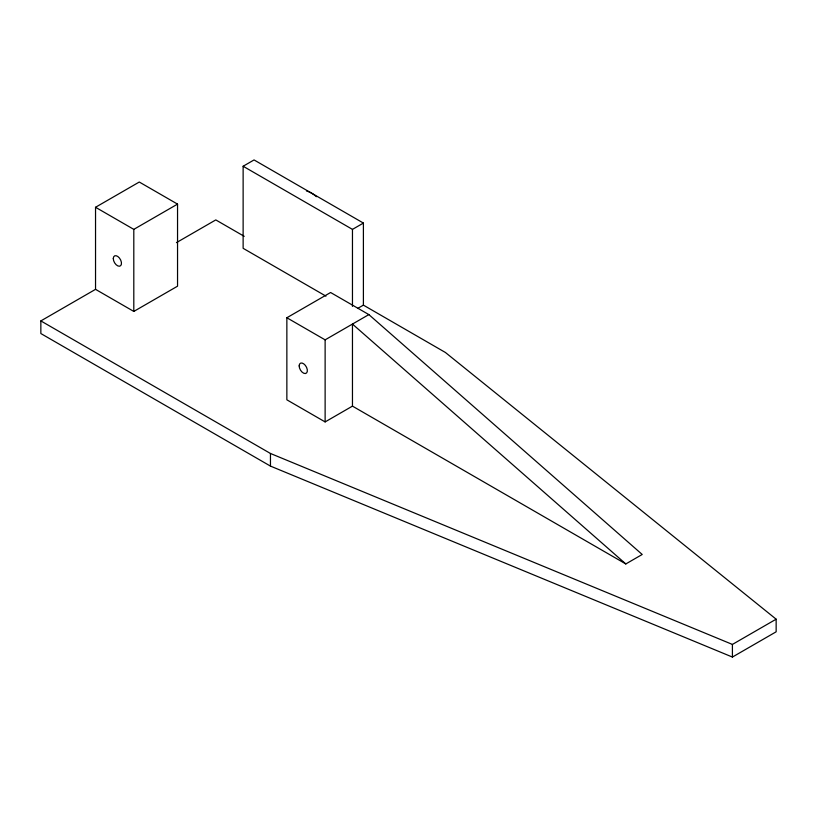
<?xml version="1.0" encoding="UTF-8"?>
<svg xmlns="http://www.w3.org/2000/svg" width="817" height="817" viewBox="0 0 817 817"><rect width="100%" height="100%" fill="white"/><g stroke="black" fill="none" stroke-linecap="round" stroke-linejoin="round"><path stroke-width="1.23" d="M95.538 289.341L95.538 207.273L139.278 182.028L177.544 204.117L177.544 286.185L133.804 311.43L95.538 289.341L40.85 320.918L40.85 333.54L270.458 466.098L732.41 657.062L776.15 631.807L776.15 619.184L445.398 352.474L363.402 305.129L357.928 308.285M95.538 207.273L133.804 229.373L177.544 204.117M325.963 296.142L243.129 248.317L243.129 166.249L254.056 159.938L363.402 223.072L363.402 305.129M176.441 242.629L215.79 219.916L244.222 236.327M243.129 166.249L352.464 229.383L363.402 223.072M286.859 317.752L330.599 292.506L368.865 314.596L642.213 554.477L625.812 563.944L352.464 406.131L325.125 421.919L286.859 399.819L286.859 317.752L325.125 339.852L368.865 314.596M40.85 320.918L270.458 453.476L732.41 644.429L776.15 619.184M625.812 563.944L352.464 324.073L352.464 406.131M732.41 644.429L732.41 657.062M352.464 229.383L352.464 306.395M325.125 339.852L325.125 421.919M270.458 453.476L270.458 466.098M133.804 229.373L133.804 311.43M306.508 190.974A27.063 15.625 60 0 1 316.414 196.693M113.287 258.58A5.801 3.35 60 0 0 119.435 266.23A5.801 3.35 60 0 0 119.435 258.029A5.801 3.35 60 0 0 113.287 258.58M299.165 365.893A5.801 3.35 60 0 0 305.313 373.543A5.801 3.35 60 0 0 305.313 365.342A5.801 3.35 60 0 0 299.165 365.893"/></g></svg>
